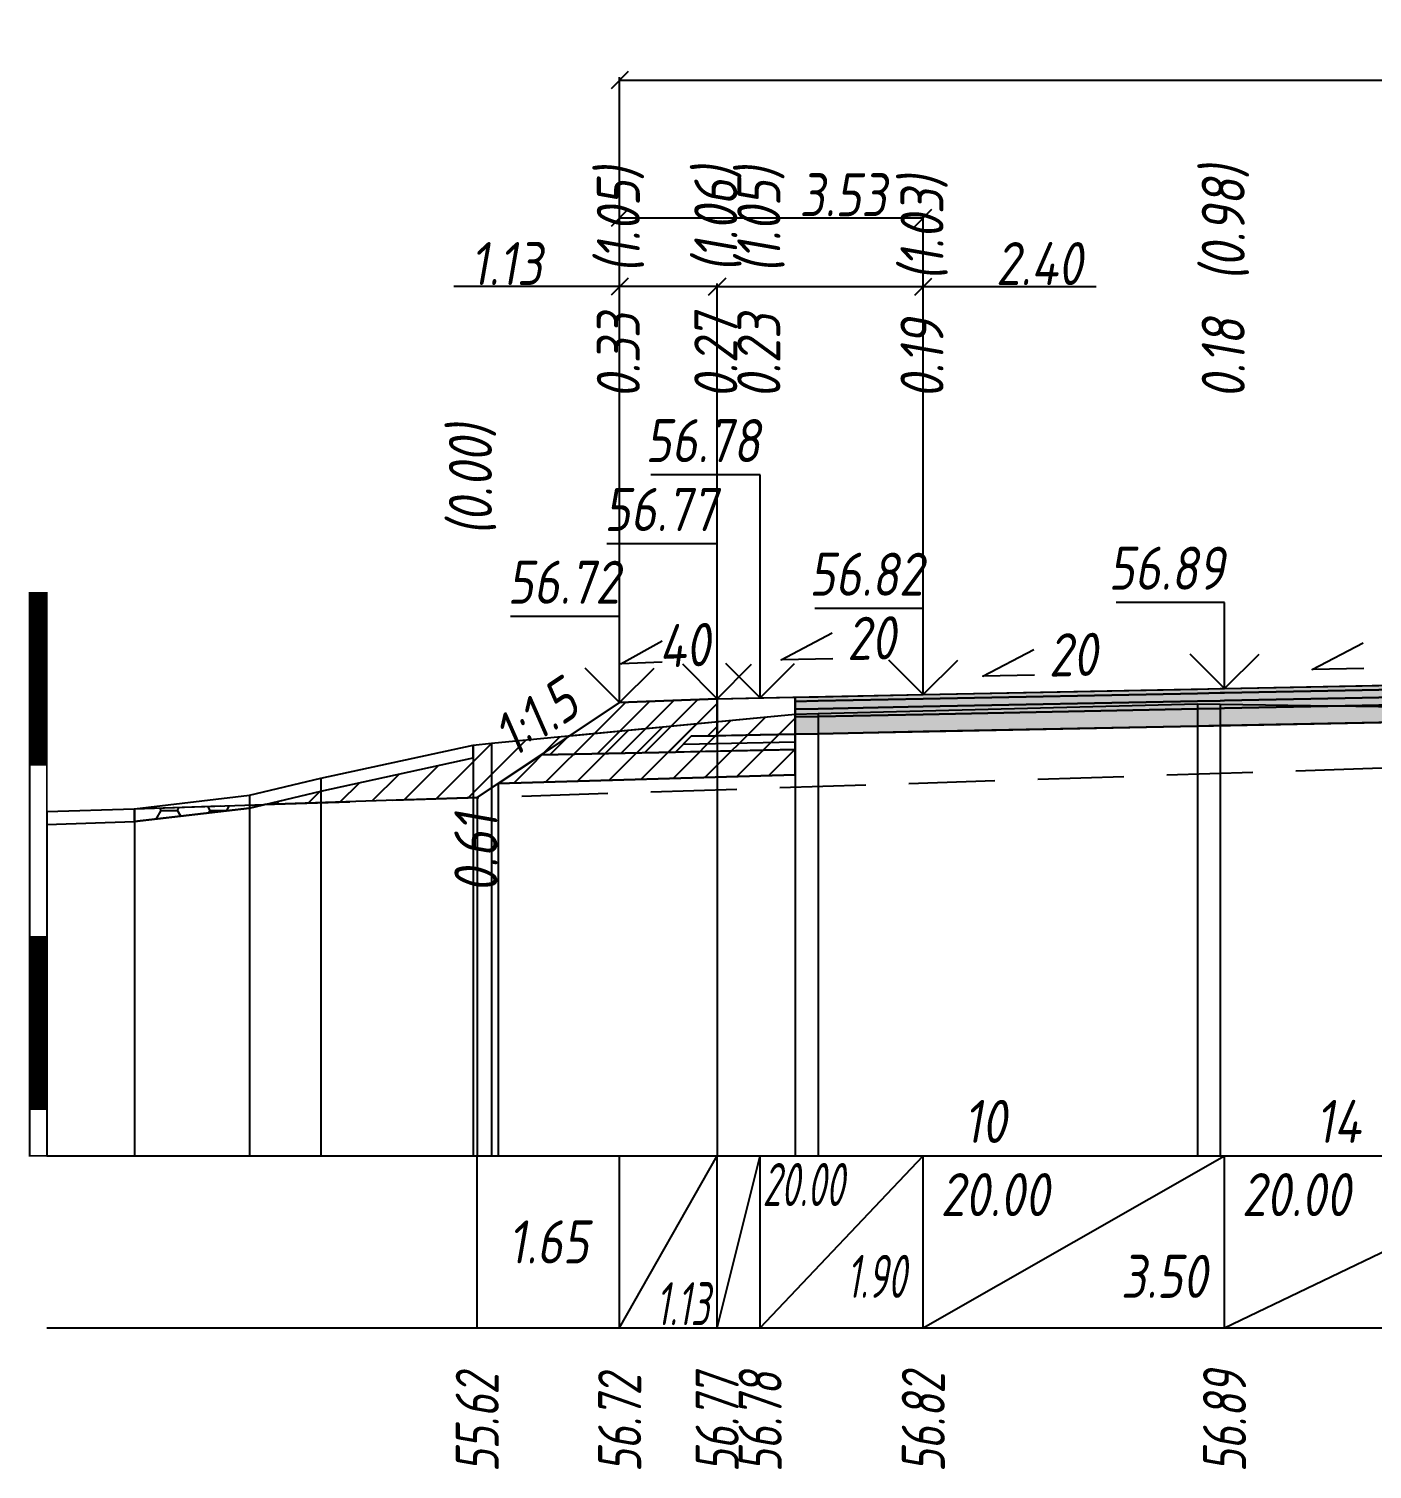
# Model space of a CAD drawing. Extents: x -717 to 1451, y -133302 to 233.
# Drawn here: x 85.2 to 163.2, y -78570.2 to -78486.5 of the extents above; entities that cross this region are included whole.
import ezdxf
from ezdxf.enums import TextEntityAlignment as Align

# ---------------------------------------------------------------- set-up
doc = ezdxf.new("R2010")
doc.units = 0
doc.linetypes.add('штриховая', pattern=[0.75, 0.5, -0.25])
for name, color, linetype in [('Интерполированный поперечник', 2, 'Continuous'), ('Код_514', 1, 'Continuous'), ('Контур_0', 7, 'Continuous'), ('Контур_2521', 7, 'Continuous'), ('Контур_2564', 7, 'Continuous'), ('Контур_2660', 7, 'Continuous'), ('Контур_2665', 7, 'Continuous'), ('Контур_400', 7, 'Continuous'), ('Контур_508', 7, 'Continuous'), ('Контур_512', 7, 'Continuous'), ('Контур_513', 7, 'Continuous'), ('Красный поперечник', 1, 'Continuous'), ('Линейка абсолютных высот', 7, 'Continuous'), ('Объём_2501', 7, 'Continuous'), ('Объём_2564', 7, 'Continuous'), ('Объём_2650', 7, 'Continuous'), ('Объём_2660', 7, 'Continuous'), ('Объём_2661', 7, 'Continuous'), ('Объём_2665', 7, 'Continuous'), ('Объём_2666', 7, 'Continuous'), ('Объём_2753', 7, 'Continuous'), ('Откосы', 7, 'Continuous'), ('Отметки покрытия', 7, 'Continuous'), ('Рабочие отметки', 7, 'Continuous'), ('Рабочие отметки доп.', 7, 'Continuous'), ('Слои выравнивания', 7, 'Continuous'), ('Таблица', 7, 'Continuous'), ('Уклоны проезжей части', 7, 'Continuous'), ('Черный поперечник', 3, 'Continuous')]:
    doc.layers.add(name, color=color, linetype=linetype)
for name, color, linetype, true_color in [('Контур_2540', 2, 'Continuous', 0xffff00), ('Контур_2560', 2, 'Continuous', 0xffff00), ('Контур_2561', 7, 'Continuous', 0xff8040), ('Контур_2562', 3, 'Continuous', 0x00ff00), ('Контур_2563', 7, 'Continuous', 0xff8000), ('Контур_2570', 7, 'Continuous', 0x80ff00), ('Контур_2725', 7, 'Continuous', 0x323232), ('Контур_2736', 4, 'Continuous', 0x00ffff), ('Контур_2760', 7, 'Continuous', 0x323232), ('Контур_2761', 7, 'Continuous', 0x323232), ('Контур_2762', 7, 'Continuous', 0x323232), ('Контур_2763', 7, 'Continuous', 0x323232), ('Контур_402', 7, 'Continuous', 0xff6464), ('Контур_703', 4, 'Continuous', 0x00ffff), ('Объём_2500', 7, 'Continuous', 0xc0c0c0), ('Объём_2520', 7, 'Continuous', 0x80ffff), ('Объём_2540', 2, 'Continuous', 0xffff00), ('Объём_2560', 2, 'Continuous', 0xffff00), ('Объём_2561', 7, 'Continuous', 0xff8040), ('Объём_2562', 3, 'Continuous', 0x00ff00), ('Объём_2563', 7, 'Continuous', 0xff8000), ('Объём_2600', 7, 'Continuous', 0x808000), ('Объём_2746', 2, 'Continuous', 0xffff00)]:
    doc.layers.add(name, color=color, linetype=linetype, true_color=true_color)
doc.styles.get("Standard").update_dxf_attribs({"font": 'txt', "height": 2.5})
doc.styles.add('М', font='romand.shx', dxfattribs={"width": 0.8, "oblique": 10, "height": 2.5})
doc.dimstyles.get("Standard").update_dxf_attribs({"dimtxt": 0.18, "dimasz": 0.18, "dimexe": 0.18, "dimexo": 0.0625, "dimgap": 0.09, "dimtad": 0, "dimtih": 1, "dimtoh": 1, "dimdec": 4, "dimzin": 0, "dimdsep": 46, "dimtxsty": 'Standard', "dimcen": 0.09, "dimadec": 0, "dimazin": 0, "dimtfac": 1, "dimtdec": 4, "dimtofl": 0, "dimtmove": 0, "dimatfit": 3, "dimfxl": 1, "dimtolj": 1, "dimtzin": 0, "dimarcsym": 0})
pattern_1 = [(45.00000125, (6.233998, -2497.65198), (-0.026516505928, 0.026516504769), []), (135.00000034, (6.233998, -2497.65198), (-0.02651650519, -0.026516505506), [])]

# ---------------------------------------------------------------- blocks, each defined once
blk = doc.blocks.new('_Oblique')
at = {"color": 0, "linetype": 'ByBlock', "lineweight": -2}
blk.add_line((-0.5, -0.5), (0.5, 0.5), dxfattribs=at)
blk = doc.blocks.new('*D3190')
at = {"color": 0, "lineweight": -2, "transparency": 16777216}
for p, q in [((119.507, -78501.494), (109.877, -78501.494)), ((119.507, -78525.663), (119.507, -78501.314)), ((125.17, -78501.494), (119.507, -78501.494)), ((125.17, -78525.436), (125.17, -78501.314))]:
    blk.add_line(p, q, dxfattribs=at)
at = {"layer": 'Defpoints', "color": 0, "transparency": 16777216}
for p in [(125.17, -78501.494), (119.507, -78525.725), (125.17, -78525.498)]:
    blk.add_point(p, dxfattribs=at)
at = {"color": 0, "lineweight": -2, "transparency": 16777216, "rotation": 180}
blk.add_blockref('_Oblique', (119.507, -78501.494), dxfattribs=at)
at = {"color": 0, "lineweight": -2, "transparency": 16777216}
blk.add_blockref('_Oblique', (125.17, -78501.494), dxfattribs=at)
at = {"color": 0, "transparency": 16777216, "insert": (112.924, -78500.154), "char_height": 2.5, "width": 0.66, "attachment_point": 5, "style": 'М'}
blk.add_mtext('\\A1;1.13', dxfattribs=at)
blk = doc.blocks.new('*D3192')
at = {"color": 0, "lineweight": -2, "transparency": 16777216}
for p, q in [((125.17, -78525.436), (125.17, -78501.314)), ((125.17, -78501.494), (137.147, -78501.494)), ((137.147, -78525.196), (137.147, -78501.314)), ((137.147, -78501.494), (147.192, -78501.494))]:
    blk.add_line(p, q, dxfattribs=at)
at = {"layer": 'Defpoints', "color": 0, "transparency": 16777216}
for p in [(137.147, -78501.494), (137.147, -78525.259), (125.17, -78525.498)]:
    blk.add_point(p, dxfattribs=at)
at = {"color": 0, "lineweight": -2, "transparency": 16777216, "rotation": 180}
blk.add_blockref('_Oblique', (125.17, -78501.494), dxfattribs=at)
at = {"color": 0, "lineweight": -2, "transparency": 16777216}
blk.add_blockref('_Oblique', (137.147, -78501.494), dxfattribs=at)
at = {"color": 0, "transparency": 16777216, "insert": (143.876, -78500.154), "char_height": 2.5, "width": 0.75, "attachment_point": 5, "style": 'М'}
blk.add_mtext('\\A1;2.40', dxfattribs=at)
blk = doc.blocks.new('*D3195')
at = {"color": 0, "lineweight": -2, "transparency": 16777216}
for p, q in [((119.507, -78525.663), (119.507, -78497.314)), ((119.507, -78497.494), (137.147, -78497.494)), ((137.147, -78525.196), (137.147, -78497.314))]:
    blk.add_line(p, q, dxfattribs=at)
at = {"layer": 'Defpoints', "color": 0, "transparency": 16777216}
for p in [(137.147, -78497.494), (137.147, -78525.259), (119.507, -78525.725)]:
    blk.add_point(p, dxfattribs=at)
at = {"color": 0, "lineweight": -2, "transparency": 16777216, "rotation": 180}
blk.add_blockref('_Oblique', (119.507, -78497.494), dxfattribs=at)
at = {"color": 0, "lineweight": -2, "transparency": 16777216}
blk.add_blockref('_Oblique', (137.147, -78497.494), dxfattribs=at)
at = {"color": 0, "transparency": 16777216, "insert": (132.475, -78496.154), "char_height": 2.5, "width": 0.78, "attachment_point": 5, "style": 'М'}
blk.add_mtext('\\A1;3.53', dxfattribs=at)
blk = doc.blocks.new('*D3196')
at = {"color": 0, "lineweight": -2, "transparency": 16777216}
for p, q in [((119.507, -78525.663), (119.507, -78489.314)), ((223.147, -78525.526), (223.147, -78489.314)), ((119.507, -78489.494), (223.147, -78489.494))]:
    blk.add_line(p, q, dxfattribs=at)
at = {"layer": 'Defpoints', "color": 0, "transparency": 16777216}
for p in [(223.147, -78489.494), (119.507, -78525.725), (223.147, -78525.589)]:
    blk.add_point(p, dxfattribs=at)
at = {"color": 0, "lineweight": -2, "transparency": 16777216, "rotation": 180}
blk.add_blockref('_Oblique', (119.507, -78489.494), dxfattribs=at)
at = {"color": 0, "lineweight": -2, "transparency": 16777216}
blk.add_blockref('_Oblique', (223.147, -78489.494), dxfattribs=at)
at = {"color": 0, "transparency": 16777216, "insert": (169.599, -78488.154), "char_height": 2.5, "width": 0.93, "attachment_point": 5, "style": 'М'}
blk.add_mtext('\\A1;20.73', dxfattribs=at)

msp = doc.modelspace()

# ---------------------------------------------------------------- hatches: boundary and pattern name
at = {"layer": 'Линейка абсолютных высот'}
h = msp.add_hatch(dxfattribs=at)
h.set_pattern_fill('ANSI37', scale=0.3, style=0)
h.set_pattern_definition(pattern_1)
h.paths.add_polyline_path([(86.234, -78529.282), (86.234, -78519.282), (85.234, -78519.282), (85.234, -78529.282)])
h = msp.add_hatch(dxfattribs=at)
h.set_pattern_fill('ANSI37', scale=0.3, style=0)
h.set_pattern_definition(pattern_1)
h.paths.add_polyline_path([(86.234, -78549.282), (86.234, -78539.282), (85.234, -78539.282), (85.234, -78549.282)])
at = {"layer": 'Объём_2563'}
h = msp.add_hatch(dxfattribs=at)
h.set_pattern_fill('ANSI31', color=256, scale=0.3)
h.paths.add_polyline_path([(119.507, -78525.663), (125.17, -78525.436), (125.17, -78527.586), (123.67, -78527.616), (122.751, -78528.534), (114.966, -78528.69)])
at = {"layer": 'Объём_2600'}
h = msp.add_hatch(dxfattribs=at)
h.set_pattern_fill('ANSI31', color=6, scale=0.4)
h.paths.add_polyline_path([(112.446, -78530.37), (111.234, -78531.178), (98.896, -78531.581), (102.141, -78530.807), (111.006, -78528.881), (111.006, -78528.131), (112.055, -78528.024), (129.693, -78526.337), (129.693, -78529.853)])
h = msp.add_hatch(dxfattribs=at)
h.set_pattern_fill('HONEY', color=5, scale=0.3)
h.paths.add_polyline_path([(98.008, -78531.793), (91.331, -78532.579), (91.331, -78531.829), (98.896, -78531.581)])
at = {"layer": 'Слои выравнивания'}
for color, points in [(2, [(129.693, -78525.346), (131.041, -78525.319), (137.147, -78525.196), (153.067, -78524.878), (154.387, -78524.852), (154.647, -78524.846), (161.656, -78524.706), (175.397, -78524.431), (175.397, -78524.681), (161.656, -78524.956), (154.647, -78525.096), (154.387, -78525.102), (153.067, -78525.128), (137.147, -78525.446), (131.041, -78525.569), (129.693, -78525.596)]), (3, [(129.693, -78525.596), (131.041, -78525.569), (137.147, -78525.446), (153.067, -78525.128), (154.387, -78525.102), (154.647, -78525.096), (161.656, -78524.956), (175.397, -78524.681), (175.397, -78525.131), (161.656, -78525.406), (154.647, -78525.546), (154.387, -78525.552), (153.067, -78525.578), (137.147, -78525.896), (131.041, -78526.019), (129.693, -78526.046)]), (4, [(129.693, -78526.046), (131.041, -78526.019), (137.147, -78525.896), (153.067, -78525.578), (154.387, -78525.552), (154.647, -78525.546), (161.656, -78525.406), (175.397, -78525.131), (175.397, -78525.581), (161.656, -78525.856), (154.647, -78525.996), (154.387, -78526.002), (153.067, -78526.028), (137.147, -78526.346), (131.041, -78526.469), (129.693, -78526.496)]), (5, [(129.693, -78526.496), (131.041, -78526.469), (137.147, -78526.346), (153.067, -78526.028), (154.387, -78526.002), (154.647, -78525.996), (161.656, -78525.856), (175.397, -78525.581), (175.397, -78526.581), (161.656, -78526.856), (154.647, -78526.996), (154.387, -78527.002), (153.067, -78527.028), (137.147, -78527.346), (131.041, -78527.469), (129.693, -78527.496)])]:
    msp.add_hatch(color=color, dxfattribs=at).paths.add_polyline_path(points)

# ---------------------------------------------------------------- linework, layer by layer
at = {"layer": 'Интерполированный поперечник', "linetype": 'штриховая', "ltscale": 10, "flags": 128}
msp.add_lwpolyline([(91.331, -78531.829), (203.139, -78528.171)], dxfattribs=at)
at = {"layer": 'Код_514'}
for p, q in [((111.234, -78562), (111.234, -78552)), ((119.507, -78562), (119.507, -78552)), ((119.507, -78562), (125.17, -78552)), ((125.17, -78562), (125.17, -78552)), ((125.17, -78562), (127.67, -78552)), ((127.67, -78562), (127.67, -78552)), ((127.67, -78562), (137.147, -78552)), ((137.147, -78562), (137.147, -78552)), ((137.147, -78562), (154.647, -78552)), ((154.647, -78562), (154.647, -78552)), ((154.647, -78562), (175.397, -78552))]:
    msp.add_line(p, q, dxfattribs=at)
at = {"layer": 'Контур_0', "color": 18, "true_color": 0x000000, "flags": 128}
for points in [[(127.67, -78527.536), (125.17, -78527.586), (125.17, -78525.436), (129.693, -78525.346), (129.693, -78527.496), (127.67, -78527.536), (127.67, -78527.536)], [(114.966, -78528.69), (122.751, -78528.534), (123.67, -78527.616), (125.17, -78527.586)], [(123.67, -78527.616), (129.693, -78527.496), (129.693, -78528.396), (122.751, -78528.534), (123.67, -78527.616), (123.67, -78527.616)]]:
    msp.add_lwpolyline(points, dxfattribs=at)
at = {"layer": 'Контур_2521', "color": 18, "true_color": 0x000000, "flags": 128}
msp.add_lwpolyline([(123.211, -78528.075), (129.693, -78527.946)], dxfattribs=at)
at = {"layer": 'Контур_2540', "flags": 128}
msp.add_lwpolyline([(129.693, -78529.853), (112.446, -78530.37), (114.966, -78528.69), (129.693, -78528.396), (129.693, -78529.853), (129.693, -78529.853)], dxfattribs=at)
at = {"layer": 'Контур_2560', "flags": 128}
msp.add_lwpolyline([(119.507, -78525.663), (119.507, -78525.663), (119.507, -78525.663), (125.17, -78525.436)], dxfattribs=at)
at = {"layer": 'Контур_2561', "flags": 128}
msp.add_lwpolyline([(125.17, -78525.436), (125.17, -78525.436), (119.507, -78525.663), (119.507, -78525.663), (125.17, -78525.436)], dxfattribs=at)
at = {"layer": 'Контур_2562', "flags": 128}
msp.add_lwpolyline([(119.507, -78525.663), (119.507, -78525.663), (119.507, -78525.663), (119.507, -78525.663), (119.507, -78525.663)], dxfattribs=at)
at = {"layer": 'Контур_2563', "flags": 128}
msp.add_lwpolyline([(119.507, -78525.663), (125.17, -78525.436), (125.17, -78527.586), (123.67, -78527.616), (122.751, -78528.534), (114.966, -78528.69), (119.507, -78525.663), (119.507, -78525.663)], dxfattribs=at)
at = {"layer": 'Контур_2564', "flags": 128}
msp.add_lwpolyline([(119.507, -78525.663), (125.17, -78525.436)], dxfattribs=at)
at = {"layer": 'Контур_2570', "flags": 128}
msp.add_lwpolyline([(86.234, -78532.75), (91.331, -78532.579), (98.008, -78531.793), (98.008, -78531.793), (102.141, -78530.807), (111.006, -78528.881), (111.006, -78528.131), (112.055, -78528.024), (129.693, -78526.337), (131.041, -78526.304), (153.067, -78525.729), (154.387, -78525.749), (175.397, -78526.058), (177.629, -78526.091), (178.77, -78526.163), (192.938, -78526.876), (192.938, -78527.626), (200.238, -78528.134), (203.139, -78528.171), (213.348, -78525.975), (216.009, -78525.663), (219.85, -78525.489), (230.768, -78525.352), (243.043, -78525.814)], dxfattribs=at)
at = {"layer": 'Контур_2660', "flags": 128}
msp.add_lwpolyline([(112.446, -78530.37), (129.693, -78529.853)], dxfattribs=at)
at = {"layer": 'Контур_2665', "flags": 128}
msp.add_lwpolyline([(119.507, -78525.663), (119.507, -78525.663)], dxfattribs=at)
at = {"layer": 'Контур_2725', "flags": 128}
msp.add_lwpolyline([(129.693, -78527.496), (131.041, -78527.469), (137.147, -78527.346), (153.067, -78527.028), (154.387, -78527.002), (154.647, -78526.996), (161.656, -78526.856), (175.397, -78526.581), (177.629, -78526.626)], dxfattribs=at)
at = {"layer": 'Контур_2736', "flags": 128}
msp.add_lwpolyline([(119.507, -78525.663), (111.234, -78531.178)], dxfattribs=at)
at = {"layer": 'Контур_2760', "flags": 128}
msp.add_lwpolyline([(129.693, -78525.346), (131.041, -78525.319), (137.147, -78525.196), (153.067, -78524.878), (154.387, -78524.852), (154.647, -78524.846), (161.656, -78524.706), (175.397, -78524.431), (177.629, -78524.476)], dxfattribs=at)
at = {"layer": 'Контур_2761', "flags": 128}
msp.add_lwpolyline([(129.693, -78525.596), (131.041, -78525.569), (137.147, -78525.446), (153.067, -78525.128), (154.387, -78525.102), (154.647, -78525.096), (161.656, -78524.956), (175.397, -78524.681), (177.629, -78524.726)], dxfattribs=at)
at = {"layer": 'Контур_2762', "flags": 128}
msp.add_lwpolyline([(129.693, -78526.046), (131.041, -78526.019), (137.147, -78525.896), (153.067, -78525.578), (154.387, -78525.552), (154.647, -78525.546), (161.656, -78525.406), (175.397, -78525.131), (177.629, -78525.176)], dxfattribs=at)
at = {"layer": 'Контур_2763', "flags": 128}
msp.add_lwpolyline([(129.693, -78526.496), (131.041, -78526.469), (137.147, -78526.346), (153.067, -78526.028), (154.387, -78526.002), (154.647, -78525.996), (161.656, -78525.856), (175.397, -78525.581), (177.629, -78525.626)], dxfattribs=at)
at = {"layer": 'Контур_400', "flags": 128}
msp.add_lwpolyline([(125.17, -78525.436), (127.67, -78525.386), (127.67, -78525.386), (137.147, -78525.196), (137.147, -78525.196), (137.147, -78525.196), (137.147, -78525.196), (154.647, -78524.846), (175.397, -78524.431)], dxfattribs=at)
at = {"layer": 'Контур_402', "flags": 128}
msp.add_lwpolyline([(112.446, -78530.37), (129.693, -78529.853), (129.693, -78527.496), (175.397, -78526.581), (177.629, -78526.626), (177.629, -78528.548), (230.039, -78530.121)], dxfattribs=at)
at = {"layer": 'Контур_508', "flags": 128}
msp.add_lwpolyline([(111.234, -78531.178), (112.446, -78530.37), (129.693, -78529.853), (129.693, -78527.496), (175.397, -78526.581), (177.629, -78526.626), (177.629, -78528.548), (230.039, -78530.121), (230.039, -78527.006), (233.491, -78524.704)], dxfattribs=at)
at = {"layer": 'Контур_512', "flags": 128}
msp.add_lwpolyline([(111.234, -78531.178), (112.446, -78530.37), (129.693, -78529.853)], dxfattribs=at)
at = {"layer": 'Контур_513', "flags": 128}
msp.add_lwpolyline([(111.234, -78531.178), (112.446, -78530.37), (129.693, -78529.853), (129.693, -78527.496), (175.397, -78526.581), (177.629, -78526.626), (177.629, -78528.548), (230.039, -78530.121), (230.039, -78527.006), (233.491, -78524.704)], dxfattribs=at)
at = {"layer": 'Контур_703', "flags": 128}
msp.add_lwpolyline([(119.507, -78525.663), (111.234, -78531.178)], dxfattribs=at)
at = {"layer": 'Красный поперечник'}
for p, q in [((154.647, -78524.846), (175.397, -78524.431)), ((127.67, -78525.386), (137.147, -78525.196)), ((137.147, -78525.196), (154.647, -78524.846)), ((111.234, -78531.178), (119.507, -78525.663)), ((119.507, -78525.663), (125.17, -78525.436)), ((125.17, -78525.436), (127.67, -78525.386)), ((129.693, -78529.853), (129.693, -78552)), ((111.234, -78531.178), (111.234, -78552)), ((112.446, -78530.37), (112.446, -78552))]:
    msp.add_line(p, q, dxfattribs=at)
at = {"layer": 'Линейка абсолютных высот', "color": 7, "const_width": 0.1, "flags": 128}
for points in [[(86.234, -78529.282), (86.234, -78519.282), (85.234, -78519.282), (85.234, -78529.282), (86.234, -78529.282)], [(86.234, -78539.282), (86.234, -78529.282), (85.234, -78529.282), (85.234, -78539.282), (86.234, -78539.282)], [(86.234, -78549.282), (86.234, -78539.282), (85.234, -78539.282), (85.234, -78549.282), (86.234, -78549.282)], [(86.234, -78552), (86.234, -78549.282), (85.234, -78549.282), (85.234, -78552), (86.234, -78552)]]:
    msp.add_lwpolyline(points, dxfattribs=at)
at = {"layer": 'Объём_2500', "color": 18, "true_color": 0x000000, "flags": 128}
msp.add_lwpolyline([(127.67, -78527.536), (125.17, -78527.586), (125.17, -78525.436), (129.693, -78525.346), (129.693, -78527.496), (127.67, -78527.536), (127.67, -78527.536)], dxfattribs=at)
msp.add_lwpolyline([(127.67, -78527.536), (125.17, -78527.586), (125.17, -78525.436), (129.693, -78525.346), (129.693, -78527.496), (127.67, -78527.536), (127.67, -78527.536)], dxfattribs=at)
at = {"layer": 'Объём_2501', "flags": 128}
for points in [[(125.17, -78525.436), (127.67, -78525.386), (127.67, -78525.386), (137.147, -78525.196), (137.147, -78525.196), (137.147, -78525.196), (137.147, -78525.196), (154.647, -78524.846), (175.397, -78524.431)], [(125.17, -78525.436), (127.67, -78525.386), (127.67, -78525.386), (137.147, -78525.196)]]:
    msp.add_lwpolyline(points, dxfattribs=at)
at = {"layer": 'Объём_2520', "color": 250, "flags": 128}
msp.add_lwpolyline([(123.67, -78527.616), (129.693, -78527.496), (129.693, -78528.396), (122.751, -78528.534), (123.67, -78527.616), (123.67, -78527.616)], dxfattribs=at)
msp.add_lwpolyline([(123.67, -78527.616), (129.693, -78527.496), (129.693, -78528.396), (122.751, -78528.534), (123.67, -78527.616), (123.67, -78527.616)], dxfattribs=at)
at = {"layer": 'Объём_2540', "flags": 128}
msp.add_lwpolyline([(129.693, -78529.853), (112.446, -78530.37), (114.966, -78528.69), (129.693, -78528.396), (129.693, -78529.853), (129.693, -78529.853)], dxfattribs=at)
msp.add_lwpolyline([(129.693, -78529.853), (112.446, -78530.37), (114.966, -78528.69), (129.693, -78528.396), (129.693, -78529.853), (129.693, -78529.853)], dxfattribs=at)
at = {"layer": 'Объём_2560', "flags": 128}
msp.add_lwpolyline([(119.507, -78525.663), (119.507, -78525.663), (119.507, -78525.663), (125.17, -78525.436)], dxfattribs=at)
msp.add_lwpolyline([(119.507, -78525.663), (119.507, -78525.663), (119.507, -78525.663), (125.17, -78525.436)], dxfattribs=at)
at = {"layer": 'Объём_2561', "flags": 128}
msp.add_lwpolyline([(125.17, -78525.436), (125.17, -78525.436), (119.507, -78525.663), (119.507, -78525.663), (125.17, -78525.436)], dxfattribs=at)
msp.add_lwpolyline([(125.17, -78525.436), (125.17, -78525.436), (119.507, -78525.663), (119.507, -78525.663), (125.17, -78525.436)], dxfattribs=at)
at = {"layer": 'Объём_2562', "flags": 128}
msp.add_lwpolyline([(119.507, -78525.663), (119.507, -78525.663), (119.507, -78525.663), (119.507, -78525.663), (119.507, -78525.663)], dxfattribs=at)
msp.add_lwpolyline([(119.507, -78525.663), (119.507, -78525.663), (119.507, -78525.663), (119.507, -78525.663), (119.507, -78525.663)], dxfattribs=at)
at = {"layer": 'Объём_2563', "color": 250, "flags": 128}
msp.add_lwpolyline([(119.507, -78525.663), (125.17, -78525.436), (125.17, -78527.586), (123.67, -78527.616), (122.751, -78528.534), (114.966, -78528.69), (119.507, -78525.663), (119.507, -78525.663)], dxfattribs=at)
msp.add_lwpolyline([(119.507, -78525.663), (125.17, -78525.436), (125.17, -78527.586), (123.67, -78527.616), (122.751, -78528.534), (114.966, -78528.69), (119.507, -78525.663), (119.507, -78525.663)], dxfattribs=at)
at = {"layer": 'Объём_2564', "flags": 128}
msp.add_lwpolyline([(119.507, -78525.663), (125.17, -78525.436)], dxfattribs=at)
msp.add_lwpolyline([(119.507, -78525.663), (125.17, -78525.436)], dxfattribs=at)
at = {"layer": 'Объём_2600', "color": 5, "flags": 128}
msp.add_lwpolyline([(98.008, -78531.793), (91.331, -78532.579), (91.331, -78531.829), (98.896, -78531.581), (98.008, -78531.793), (98.008, -78531.793)], dxfattribs=at)
msp.add_lwpolyline([(98.008, -78531.793), (91.331, -78532.579), (91.331, -78531.829), (98.896, -78531.581), (98.008, -78531.793), (98.008, -78531.793)], dxfattribs=at)
at = {"layer": 'Объём_2650', "color": 6, "flags": 128}
msp.add_lwpolyline([(112.446, -78530.37), (111.234, -78531.178), (98.896, -78531.581), (102.141, -78530.807), (111.006, -78528.881), (111.006, -78528.131), (112.055, -78528.024), (129.693, -78526.337), (129.693, -78529.853), (112.446, -78530.37), (112.446, -78530.37)], dxfattribs=at)
msp.add_lwpolyline([(112.446, -78530.37), (111.234, -78531.178), (98.896, -78531.581), (102.141, -78530.807), (111.006, -78528.881), (111.006, -78528.131), (112.055, -78528.024), (129.693, -78526.337), (129.693, -78529.853), (112.446, -78530.37), (112.446, -78530.37)], dxfattribs=at)
at = {"layer": 'Объём_2660', "flags": 128}
msp.add_lwpolyline([(112.446, -78530.37), (129.693, -78529.853)], dxfattribs=at)
msp.add_lwpolyline([(112.446, -78530.37), (129.693, -78529.853)], dxfattribs=at)
at = {"layer": 'Объём_2661', "flags": 128}
msp.add_lwpolyline([(119.507, -78525.663), (111.234, -78531.178)], dxfattribs=at)
msp.add_lwpolyline([(119.507, -78525.663), (111.234, -78531.178)], dxfattribs=at)
at = {"layer": 'Объём_2665', "flags": 128}
msp.add_lwpolyline([(119.507, -78525.663), (119.507, -78525.663)], dxfattribs=at)
msp.add_lwpolyline([(119.507, -78525.663), (119.507, -78525.663)], dxfattribs=at)
at = {"layer": 'Объём_2666', "flags": 128}
msp.add_lwpolyline([(119.507, -78525.663), (111.234, -78531.178)], dxfattribs=at)
msp.add_lwpolyline([(119.507, -78525.663), (111.234, -78531.178)], dxfattribs=at)
at = {"layer": 'Объём_2746', "flags": 128}
msp.add_lwpolyline([(112.446, -78530.37), (116.62, -78527.587), (129.693, -78526.337), (129.693, -78529.853), (112.446, -78530.37), (112.446, -78530.37)], dxfattribs=at)
msp.add_lwpolyline([(112.446, -78530.37), (116.62, -78527.587), (129.693, -78526.337), (129.693, -78529.853), (112.446, -78530.37), (112.446, -78530.37)], dxfattribs=at)
at = {"layer": 'Объём_2753', "flags": 128}
msp.add_lwpolyline([(129.693, -78525.346), (129.693, -78525.346)], dxfattribs=at)
msp.add_lwpolyline([(129.693, -78525.346), (129.693, -78525.346)], dxfattribs=at)
at = {"layer": 'Отметки покрытия', "color": 1}
for p, q in [((127.67, -78512.436), (121.32, -78512.436)), ((127.67, -78525.386), (127.67, -78512.436)), ((125.17, -78516.436), (118.77, -78516.436)), ((125.17, -78525.436), (125.17, -78516.436)), ((137.147, -78520.196), (130.847, -78520.196)), ((137.147, -78525.196), (137.147, -78520.196)), ((154.647, -78519.846), (148.347, -78519.846)), ((154.647, -78524.846), (154.647, -78519.846)), ((119.507, -78520.663), (113.157, -78520.663)), ((119.507, -78525.663), (119.507, -78520.663)), ((125.17, -78525.436), (123.17, -78523.436)), ((125.17, -78525.436), (127.17, -78523.436)), ((127.67, -78525.386), (125.67, -78523.386)), ((127.67, -78525.386), (129.67, -78523.386)), ((137.147, -78525.196), (135.147, -78523.196)), ((137.147, -78525.196), (139.147, -78523.196)), ((154.647, -78524.846), (152.647, -78522.846)), ((154.647, -78524.846), (156.647, -78522.846)), ((119.507, -78525.663), (117.507, -78523.663)), ((119.507, -78525.663), (121.507, -78523.663))]:
    msp.add_line(p, q, dxfattribs=at)
at = {"layer": 'Слои выравнивания'}
for p, q in [((125.17, -78525.436), (125.17, -78552)), ((129.693, -78525.346), (129.693, -78552))]:
    msp.add_line(p, q, dxfattribs=at)
at = {"layer": 'Слои выравнивания', "color": 2, "flags": 128}
msp.add_lwpolyline([(129.693, -78525.346), (131.041, -78525.319), (137.147, -78525.196), (153.067, -78524.878), (154.387, -78524.852), (154.647, -78524.846), (161.656, -78524.706), (175.397, -78524.431), (175.397, -78524.681), (161.656, -78524.956), (154.647, -78525.096), (154.387, -78525.102), (153.067, -78525.128), (137.147, -78525.446), (131.041, -78525.569), (129.693, -78525.596)], close=True, dxfattribs=at)
at = {"layer": 'Слои выравнивания', "color": 3, "flags": 128}
msp.add_lwpolyline([(129.693, -78525.596), (131.041, -78525.569), (137.147, -78525.446), (153.067, -78525.128), (154.387, -78525.102), (154.647, -78525.096), (161.656, -78524.956), (175.397, -78524.681), (175.397, -78525.131), (161.656, -78525.406), (154.647, -78525.546), (154.387, -78525.552), (153.067, -78525.578), (137.147, -78525.896), (131.041, -78526.019), (129.693, -78526.046)], close=True, dxfattribs=at)
at = {"layer": 'Слои выравнивания', "color": 4, "flags": 128}
msp.add_lwpolyline([(129.693, -78526.046), (131.041, -78526.019), (137.147, -78525.896), (153.067, -78525.578), (154.387, -78525.552), (154.647, -78525.546), (161.656, -78525.406), (175.397, -78525.131), (175.397, -78525.581), (161.656, -78525.856), (154.647, -78525.996), (154.387, -78526.002), (153.067, -78526.028), (137.147, -78526.346), (131.041, -78526.469), (129.693, -78526.496)], close=True, dxfattribs=at)
at = {"layer": 'Слои выравнивания', "color": 5, "flags": 128}
msp.add_lwpolyline([(129.693, -78526.496), (131.041, -78526.469), (137.147, -78526.346), (153.067, -78526.028), (154.387, -78526.002), (154.647, -78525.996), (161.656, -78525.856), (175.397, -78525.581), (175.397, -78526.581), (161.656, -78526.856), (154.647, -78526.996), (154.387, -78527.002), (153.067, -78527.028), (137.147, -78527.346), (131.041, -78527.469), (129.693, -78527.496)], close=True, dxfattribs=at)
at = {"layer": 'Таблица'}
for p, q in [((86.234, -78552), (258.491, -78552)), ((86.234, -78562), (258.491, -78562))]:
    msp.add_line(p, q, dxfattribs=at)
at = {"layer": 'Уклоны проезжей части', "color": 1, "flags": 128}
for points in [[(131.891, -78523.111), (128.892, -78523.171), (131.861, -78521.611)], [(121.985, -78523.309), (119.575, -78523.405), (121.985, -78522.077)], [(143.606, -78524.069), (140.606, -78524.129), (143.576, -78522.569)], [(162.731, -78523.686), (159.731, -78523.746), (162.701, -78522.186)]]:
    msp.add_lwpolyline(points, dxfattribs=at)
at = {"layer": 'Черный поперечник', "color": 7}
for p, q in [((153.067, -78525.729), (153.067, -78552)), ((154.387, -78525.749), (154.387, -78552)), ((129.693, -78526.337), (129.693, -78552)), ((131.041, -78526.304), (131.041, -78552)), ((111.006, -78528.131), (111.006, -78552)), ((112.055, -78528.024), (112.055, -78552)), ((102.141, -78530.057), (102.141, -78552)), ((98.008, -78531.043), (98.008, -78552)), ((86.234, -78532), (86.234, -78552)), ((91.331, -78531.829), (91.331, -78552))]:
    msp.add_line(p, q, dxfattribs=at)
at = {"layer": 'Черный поперечник', "flags": 128}
msp.add_lwpolyline([(86.234, -78532), (91.331, -78531.829), (98.008, -78531.043), (102.141, -78530.057), (111.006, -78528.131), (112.055, -78528.024), (129.693, -78526.337), (131.041, -78526.304), (153.067, -78525.729), (154.387, -78525.749), (175.397, -78526.058), (177.629, -78526.091), (178.77, -78526.163), (192.938, -78526.876), (200.238, -78527.384), (203.139, -78527.421), (213.348, -78525.225), (216.009, -78524.913), (219.85, -78524.739), (230.768, -78524.602), (243.043, -78525.064), (247.845, -78525.091), (258.491, -78524.668)], dxfattribs=at)

# ---------------------------------------------------------------- texts
at = {"layer": 'Код_514', "style": 'М', "oblique": 10}
for width, p in [(0.6, (127.804, -78552.414)), (0.8, (138.147, -78553)), (0.8, (155.647, -78553))]:
    msp.add_text('20.00', height=2.5, dxfattribs=dict(at, width=width)).set_placement(p, align=Align.TOP_LEFT)
at = {"layer": 'Код_514', "style": 'М', "oblique": 10, "width": 0.8}
msp.add_text('1.65', height=2.5, dxfattribs=at).set_placement((115.37, -78557), align=Align.MIDDLE_CENTER)
at = {"layer": 'Код_514', "style": 'М', "oblique": 10}
for s, width, p in [('1.90', 0.6, (136.147, -78561)), ('3.50', 0.8, (153.647, -78561)), ('1.13', 0.6, (124.728, -78562.591))]:
    msp.add_text(s, height=2.5, dxfattribs=dict(at, width=width)).set_placement(p, align=Align.BOTTOM_RIGHT)
at = {"layer": 'Код_514', "style": 'М', "oblique": 10, "width": 0.7}
for s, p in [('55.62', (111.234, -78570.382)), ('56.72', (119.507, -78570.382)), ('56.77', (125.17, -78570.382)), ('56.78', (127.67, -78570.382)), ('56.82', (137.147, -78570.382)), ('56.89', (154.647, -78570.382))]:
    msp.add_text(s, height=2.5, rotation=90, dxfattribs=at).set_placement(p, align=Align.MIDDLE_LEFT)
at = {"layer": 'Откосы', "color": 1, "style": 'М', "oblique": 10, "width": 0.8}
for s, rotation, p in [('40', 2.29061, (123.348, -78524.333)), ('20', 1.14576, (134.163, -78523.92)), ('20', 1.14576, (145.877, -78524.878)), ('1:1.5', 33.69007, (115.764, -78528.186))]:
    msp.add_text(s, height=2.5, rotation=rotation, dxfattribs=at).set_placement(p, align=Align.BOTTOM_CENTER)
at = {"layer": 'Отметки покрытия', "color": 1, "style": 'М', "oblique": 10, "width": 0.8}
for s, p in [('56.78', (127.67, -78512.443)), ('56.77', (125.17, -78516.443)), ('56.82', (137.147, -78520.204)), ('56.89', (154.647, -78519.854)), ('56.72', (119.507, -78520.67))]:
    msp.add_text(s, height=2.5, dxfattribs=at).set_placement(p, align=Align.BOTTOM_RIGHT)
at = {"layer": 'Рабочие отметки', "color": 1, "style": 'М', "oblique": 10, "width": 0.8}
for s, p in [('0.33', (119.429, -78507.996)), ('0.27', (125.092, -78507.996)), ('0.23', (127.592, -78507.996)), ('0.19', (137.069, -78507.996)), ('0.18', (154.569, -78507.996))]:
    msp.add_text(s, height=2.5, rotation=90, dxfattribs=at).set_placement(p, align=Align.MIDDLE_LEFT)
msp.add_text('0.61', height=2.5, rotation=90, dxfattribs=at).set_placement((111.156, -78532.109), align=Align.MIDDLE_RIGHT)
at = {"layer": 'Рабочие отметки доп.', "color": 1, "style": 'М', "oblique": 10, "width": 0.8}
for s, p in [('(1.06)', (125.092, -78500.646)), ('(0.98)', (154.569, -78501.146)), ('(1.05)', (119.429, -78500.696)), ('(1.05)', (127.592, -78500.696)), ('(1.03)', (137.069, -78501.146)), ('(0.00)', (110.839, -78515.944))]:
    msp.add_text(s, height=2.5, rotation=90, dxfattribs=at).set_placement(p, align=Align.MIDDLE_LEFT)
at = {"layer": 'Слои выравнивания', "style": 'М', "oblique": 10, "width": 0.8}
for s, p in [('10', (140.741, -78552)), ('14', (161.261, -78552))]:
    msp.add_text(s, height=2.5, dxfattribs=at).set_placement(p, align=Align.BOTTOM_CENTER)

# ---------------------------------------------------------------- dimensions: what is measured, and where the dimension line sits
at = {"color": 5}
for base, p1, p2, picture, middle in [((223.147, -78489.494), (119.507, -78525.725), (223.147, -78525.589), '*D3196', (169.599, -78489.494)), ((137.147, -78497.494), (119.507, -78525.725), (137.147, -78525.259), '*D3195', (132.475, -78497.494)), ((125.17, -78501.494), (119.507, -78525.725), (125.17, -78525.498), '*D3190', (112.924, -78501.494)), ((137.147, -78501.494), (125.17, -78525.498), (137.147, -78525.259), '*D3192', (143.876, -78501.494))]:
    dim = msp.add_linear_dim(base=base, p1=p1, p2=p2, angle=180, dimstyle='Standard', override={"dimtxt": 2.5, "dimasz": 1, "dimtad": 1, "dimdec": 2, "dimlfac": 0.2, "dimtxsty": 'М', "dimblk1": 'Oblique', "dimblk2": 'Oblique', "dimsah": 1}, dxfattribs=at)
    dim.commit()
    dim.dimension.update_dxf_attribs({"geometry": picture, "text_midpoint": middle, "dimtype": 160})

doc.saveas('drawing.dxf')
